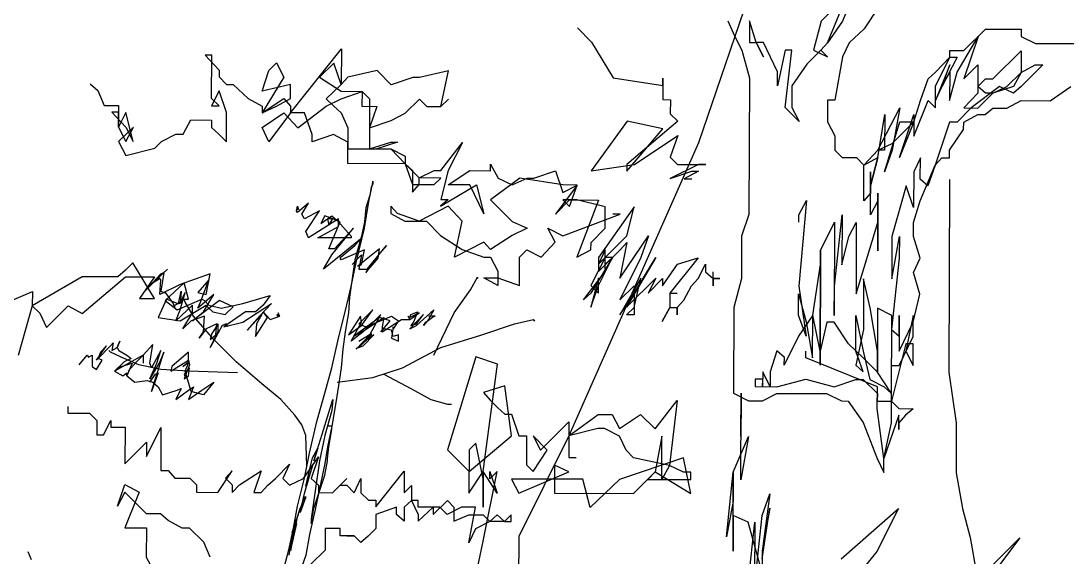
# Model space of a CAD drawing. Extents: x 2.52 to 6.06, y 1.1 to 8.22.
# Drawn here: x 3.56 to 4.49, y 2.42 to 2.897 of the extents above; entities that cross this region are included whole.
import ezdxf

# ---------------------------------------------------------------- set-up
doc = ezdxf.new("R2010")
doc.units = 0
doc.header["$LTSCALE"] = 0.4
doc.header["$MEASUREMENT"] = 0
doc.layers.add('CERCHA', color=7, linetype='CONTINUOUS')

msp = doc.modelspace()

# ---------------------------------------------------------------- linework, layer by layer
at = {"layer": 'CERCHA'}
for p, q in [((4.27724, 2.87752), (4.30326, 2.94096)), ((4.30323, 2.92841), (4.29059, 2.89669)), ((4.20794, 2.92202), (4.16253, 2.78847)), ((4.29064, 2.91589), (4.27139, 2.89674)), ((4.32238, 2.90916), (4.30977, 2.88999)), ((4.18867, 2.89696), (4.19454, 2.88365)), ((4.20787, 2.89691), (4.20782, 2.87771)), ((4.21373, 2.87769), (4.20787, 2.89691)), ((4.27139, 2.89674), (4.26467, 2.87091)), ((4.29059, 2.89669), (4.27724, 2.87752)), ((4.05498, 2.89068), (4.0675, 2.87809)), ((4.19454, 2.88365), (4.20116, 2.87108)), ((4.30977, 2.88999), (4.29644, 2.87747)), ((4.39238, 2.85136), (4.41093, 2.88307)), ((4.41093, 2.88307), (4.39827, 2.84544)), ((4.39834, 2.87055), (4.4176, 2.8897)), ((4.4176, 2.8897), (4.44935, 2.88961)), ((4.44935, 2.88961), (4.44933, 2.88296)), ((4.44933, 2.88296), (4.46187, 2.87702)), ((4.0675, 2.87809), (4.08662, 2.84628)), ((4.20782, 2.87771), (4.21373, 2.87769)), ((4.22034, 2.86512), (4.21373, 2.87769)), ((4.21373, 2.87769), (4.22034, 2.86512)), ((4.22038, 2.87768), (4.21373, 2.87769)), ((4.23286, 2.85179), (4.22038, 2.87768)), ((4.27724, 2.87752), (4.27132, 2.87089)), ((4.27132, 2.87089), (4.27724, 2.87752)), ((4.29644, 2.87747), (4.2905, 2.86493)), ((4.46187, 2.87702), (4.50692, 2.8769)), ((3.72405, 2.86647), (3.73657, 2.85314)), ((3.72996, 2.86645), (3.72405, 2.86647)), ((3.72986, 2.82805), (3.72996, 2.86645)), ((3.79998, 2.8153), (3.84519, 2.87205)), ((3.84519, 2.87205), (3.8451, 2.84029)), ((4.20116, 2.87108), (4.20774, 2.84595)), ((4.23956, 2.87098), (4.23283, 2.83924)), ((4.23942, 2.82002), (4.24547, 2.87096)), ((4.24547, 2.87096), (4.23956, 2.87098)), ((4.27132, 2.87089), (4.25873, 2.85837)), ((4.26467, 2.87091), (4.27721, 2.86497)), ((4.27721, 2.86497), (4.27132, 2.87089)), ((4.2905, 2.86493), (4.28375, 2.82655)), ((4.37315, 2.83886), (4.38577, 2.86467)), ((4.37318, 2.85141), (4.38577, 2.86467)), ((4.39242, 2.86465), (4.37905, 2.83884)), ((4.38577, 2.86467), (4.38579, 2.87058)), ((4.38577, 2.86467), (4.39242, 2.86465)), ((4.38579, 2.87058), (4.39834, 2.87055)), ((4.42412, 2.84537), (4.4493, 2.87041)), ((4.4493, 2.87041), (4.44925, 2.85121)), ((3.78088, 2.85302), (3.78755, 2.85965)), ((3.78755, 2.85965), (3.79416, 2.84708)), ((3.83851, 2.85951), (3.82592, 2.84699)), ((3.8451, 2.84029), (3.83851, 2.85951)), ((4.25873, 2.85837), (4.24538, 2.8392)), ((4.38575, 2.85803), (4.37311, 2.8263)), ((4.37905, 2.83884), (4.38575, 2.85803)), ((4.39827, 2.84544), (4.41086, 2.85796)), ((4.41086, 2.85796), (4.41081, 2.83876)), ((4.46847, 2.8578), (4.44921, 2.83865)), ((4.44925, 2.85121), (4.46182, 2.85782)), ((4.46182, 2.85782), (4.46847, 2.8578)), ((3.73657, 2.85314), (3.73656, 2.84723)), ((3.73656, 2.84723), (3.74319, 2.84057)), ((3.79416, 2.84708), (3.77487, 2.81537)), ((3.77493, 2.83457), (3.78088, 2.85302)), ((3.82592, 2.84699), (3.84509, 2.83438)), ((3.85103, 2.84692), (3.8451, 2.84029)), ((3.87689, 2.85276), (3.85103, 2.84692)), ((3.88941, 2.84017), (3.87689, 2.85276)), ((3.90863, 2.84676), (3.88941, 2.84017)), ((3.91454, 2.84675), (3.90863, 2.84676)), ((3.94041, 2.85259), (3.91454, 2.84675)), ((3.93367, 2.82085), (3.94041, 2.85259)), ((4.08662, 2.84628), (4.13091, 2.83951)), ((4.13093, 2.84616), (4.13088, 2.82696)), ((4.13091, 2.83951), (4.13093, 2.84616)), ((4.20774, 2.84595), (4.20741, 2.72484)), ((4.23283, 2.83924), (4.23286, 2.85179)), ((4.35982, 2.82634), (4.36652, 2.84552)), ((4.36652, 2.84552), (4.37318, 2.85141)), ((4.37905, 2.83884), (4.38574, 2.85138)), ((4.38574, 2.85138), (4.38567, 2.82627)), ((4.38567, 2.82627), (4.39238, 2.85136)), ((4.41081, 2.83876), (4.41748, 2.84538)), ((4.41748, 2.84538), (4.42412, 2.84537)), ((4.43666, 2.83869), (4.44925, 2.85121)), ((4.44925, 2.85121), (4.44257, 2.83867)), ((3.62207, 2.8409), (3.6287, 2.83497)), ((3.74319, 2.84057), (3.74909, 2.84055)), ((3.74909, 2.84055), (3.76235, 2.82796)), ((3.80005, 2.84041), (3.77493, 2.83457)), ((3.80002, 2.82786), (3.80005, 2.84041)), ((3.8451, 2.84029), (3.83177, 2.82777)), ((4.24538, 2.8392), (4.24533, 2.82)), ((4.37309, 2.81966), (4.37315, 2.83886)), ((4.37311, 2.8263), (4.37905, 2.83884)), ((4.43001, 2.8387), (4.40485, 2.81957)), ((4.41081, 2.83876), (4.41079, 2.83285)), ((4.41744, 2.83283), (4.41081, 2.83876)), ((4.42409, 2.83281), (4.43666, 2.83869)), ((4.44257, 2.83867), (4.42409, 2.83281)), ((4.44255, 2.83276), (4.43001, 2.8387)), ((4.44921, 2.83865), (4.44255, 2.83276)), ((4.47503, 2.82603), (4.49353, 2.83853)), ((3.6287, 2.83497), (3.63457, 2.82166)), ((3.73652, 2.83468), (3.72984, 2.8214)), ((3.73649, 2.82138), (3.72986, 2.82805)), ((3.74312, 2.81546), (3.73652, 2.83468)), ((3.76235, 2.82796), (3.77489, 2.82128)), ((3.77487, 2.81537), (3.79411, 2.82787)), ((3.78745, 2.82124), (3.80002, 2.82786)), ((3.79411, 2.82787), (3.8, 2.82121)), ((3.83176, 2.82112), (3.84507, 2.82774)), ((3.83177, 2.82777), (3.8384, 2.82111)), ((3.84507, 2.82774), (3.86355, 2.83433)), ((3.84509, 2.83438), (3.86355, 2.83433)), ((3.86355, 2.83433), (3.86351, 2.82104)), ((3.86355, 2.83433), (3.87018, 2.82767)), ((3.87018, 2.82767), (3.87006, 2.78336)), ((3.9019, 2.81503), (3.91449, 2.82755)), ((3.91449, 2.82755), (3.92112, 2.82088)), ((3.94034, 2.82748), (3.93367, 2.82085)), ((3.93367, 2.82085), (3.94034, 2.82748)), ((4.13088, 2.82696), (4.13752, 2.82694)), ((4.13752, 2.82694), (4.13749, 2.81439)), ((4.2771, 2.82656), (4.27705, 2.80736)), ((4.28375, 2.82655), (4.2771, 2.82656)), ((4.35382, 2.7946), (4.36647, 2.82632)), ((4.35386, 2.80715), (4.35982, 2.82634)), ((4.36647, 2.82632), (4.37309, 2.81966)), ((4.41079, 2.83285), (4.3982, 2.81959)), ((4.41076, 2.81955), (4.42409, 2.83281)), ((4.42409, 2.83281), (4.41744, 2.83283)), ((4.43661, 2.81948), (4.44918, 2.8261)), ((4.44918, 2.8261), (4.47503, 2.82603)), ((3.63457, 2.82166), (3.64713, 2.82163)), ((3.64713, 2.82163), (3.64707, 2.80242)), ((3.72984, 2.8214), (3.73649, 2.82138)), ((3.77489, 2.82128), (3.77487, 2.81537)), ((3.77487, 2.81537), (3.78745, 2.82124)), ((3.8, 2.82121), (3.79998, 2.8153)), ((3.80659, 2.80199), (3.83176, 2.82112)), ((3.8384, 2.82111), (3.84503, 2.81518)), ((3.86351, 2.82104), (3.87681, 2.821)), ((3.87681, 2.821), (3.87011, 2.80182)), ((3.92112, 2.82088), (3.93367, 2.82085)), ((4.25194, 2.80743), (4.23942, 2.82002)), ((4.24533, 2.82), (4.25194, 2.80743)), ((4.32203, 2.78213), (4.34134, 2.81974)), ((4.34134, 2.81974), (4.33459, 2.7821)), ((4.40485, 2.81957), (4.39226, 2.80705)), ((4.3982, 2.81959), (4.41076, 2.81955)), ((4.41739, 2.81363), (4.42405, 2.81952)), ((4.42405, 2.81952), (4.43661, 2.81948)), ((3.6412, 2.81573), (3.65372, 2.80241)), ((3.64711, 2.81572), (3.6412, 2.81573)), ((3.64707, 2.80242), (3.64711, 2.81572)), ((3.65376, 2.8157), (3.64707, 2.80242)), ((3.66033, 2.78983), (3.65376, 2.8157)), ((3.70466, 2.79636), (3.71134, 2.8089)), ((3.71134, 2.8089), (3.72981, 2.80885)), ((3.72981, 2.80885), (3.72979, 2.8022)), ((3.74305, 2.78961), (3.74312, 2.81546)), ((3.77484, 2.80208), (3.79408, 2.81532)), ((3.79998, 2.8153), (3.78071, 2.78951)), ((3.79408, 2.81532), (3.80659, 2.80199)), ((3.81254, 2.81527), (3.79998, 2.8153)), ((3.81913, 2.79605), (3.81254, 2.81527)), ((3.84503, 2.81518), (3.85091, 2.80187)), ((3.87011, 2.80182), (3.88933, 2.80841)), ((3.88933, 2.80841), (3.9019, 2.81503)), ((4.09907, 2.80784), (4.06719, 2.76362)), ((4.14412, 2.80772), (4.09896, 2.76944)), ((4.13081, 2.80111), (4.09907, 2.80784)), ((4.13749, 2.81439), (4.14412, 2.80772)), ((4.27705, 2.80736), (4.28366, 2.79479)), ((4.32202, 2.77548), (4.32803, 2.81387)), ((4.32803, 2.81387), (4.32794, 2.78211)), ((4.34122, 2.77543), (4.35388, 2.8138)), ((4.35388, 2.8138), (4.35382, 2.7946)), ((4.39817, 2.80703), (4.41074, 2.81365)), ((4.41074, 2.81365), (4.41739, 2.81363)), ((3.66037, 2.80239), (3.64704, 2.78987)), ((3.64707, 2.80242), (3.65369, 2.78985)), ((3.65369, 2.78985), (3.66037, 2.80239)), ((3.65372, 2.80241), (3.66033, 2.78983)), ((3.72979, 2.8022), (3.73642, 2.79627)), ((3.78071, 2.78951), (3.77484, 2.80208)), ((3.85091, 2.80187), (3.85086, 2.78341)), ((4.09895, 2.76353), (4.13081, 2.80111)), ((4.32789, 2.76291), (4.3413, 2.80719)), ((4.3346, 2.788), (4.35386, 2.80715)), ((4.35386, 2.80715), (4.34122, 2.77543)), ((4.3413, 2.80719), (4.35386, 2.80715)), ((4.38562, 2.80707), (4.37296, 2.7687)), ((4.38555, 2.78196), (4.39815, 2.80039)), ((4.39226, 2.80705), (4.38562, 2.80707)), ((4.39815, 2.80039), (4.39817, 2.80703)), ((3.64704, 2.78987), (3.65365, 2.7773)), ((3.67952, 2.78387), (3.68544, 2.78976)), ((3.68544, 2.78976), (3.69802, 2.79638)), ((3.69802, 2.79638), (3.70466, 2.79636)), ((3.73642, 2.79627), (3.74305, 2.78961)), ((3.81912, 2.7894), (3.81913, 2.79605)), ((3.83834, 2.796), (3.81912, 2.7894)), ((3.85087, 2.78932), (3.83834, 2.796)), ((3.85082, 2.77011), (3.85087, 2.78932)), ((3.87006, 2.78336), (3.88928, 2.78921)), ((3.89518, 2.7892), (3.8767, 2.78334)), ((3.88928, 2.78921), (3.89518, 2.7892)), ((3.93352, 2.76398), (3.95279, 2.78904)), ((3.95279, 2.78904), (3.94017, 2.76396)), ((4.10561, 2.76942), (4.14408, 2.79517)), ((4.14408, 2.79517), (4.13738, 2.77598)), ((4.28366, 2.79479), (4.28363, 2.78223)), ((3.65365, 2.7773), (3.67952, 2.78387)), ((3.85086, 2.78341), (3.88926, 2.7833)), ((3.8767, 2.78334), (3.88926, 2.7833)), ((3.88926, 2.7833), (3.9018, 2.77662)), ((3.88926, 2.7833), (3.90178, 2.76998)), ((4.16253, 2.78847), (4.04735, 2.52808)), ((4.28363, 2.78223), (4.29026, 2.77557)), ((4.30944, 2.76887), (4.32203, 2.78213)), ((4.32203, 2.78213), (4.3346, 2.788)), ((4.32794, 2.78211), (4.32203, 2.78213)), ((4.33459, 2.7821), (4.32789, 2.76291)), ((4.38553, 2.77531), (4.38555, 2.78196)), ((3.9018, 2.77662), (3.90178, 2.76998)), ((4.13738, 2.77598), (4.14401, 2.76932)), ((4.29026, 2.77557), (4.30281, 2.77553)), ((4.30281, 2.77553), (4.30944, 2.76887)), ((4.30944, 2.76887), (4.32202, 2.77548)), ((4.3153, 2.75039), (4.32202, 2.77548)), ((4.32202, 2.77548), (4.3153, 2.75039)), ((4.35968, 2.77538), (4.35374, 2.76284)), ((4.35963, 2.75618), (4.35968, 2.77538)), ((4.37296, 2.7687), (4.37888, 2.77533)), ((4.37888, 2.77533), (4.38553, 2.77531)), ((3.90178, 2.76998), (3.85082, 2.77011)), ((3.90178, 2.76998), (3.90841, 2.76405)), ((3.9143, 2.75739), (3.90178, 2.76998)), ((3.90178, 2.76998), (3.90837, 2.7515)), ((3.90841, 2.76405), (3.90836, 2.74485)), ((3.9143, 2.75739), (3.92761, 2.764)), ((3.92761, 2.764), (3.93352, 2.76398)), ((3.94017, 2.76396), (3.93345, 2.73813)), ((3.94013, 2.75141), (3.95937, 2.76391)), ((3.95937, 2.76391), (3.97783, 2.76386)), ((3.97783, 2.76386), (3.97785, 2.76977)), ((3.97785, 2.76977), (3.98446, 2.7572)), ((4.01622, 2.75711), (4.03543, 2.76371)), ((4.03543, 2.76371), (4.04203, 2.74449)), ((4.06719, 2.76362), (4.10561, 2.76942)), ((4.09896, 2.76944), (4.09895, 2.76353)), ((4.16248, 2.76927), (4.13733, 2.75678)), ((4.13733, 2.75678), (4.15655, 2.76338)), ((4.14401, 2.76932), (4.16912, 2.76925)), ((4.16246, 2.76336), (4.14989, 2.75675)), ((4.15655, 2.76338), (4.16246, 2.76336)), ((4.16912, 2.76925), (4.16248, 2.76927)), ((4.30936, 2.73711), (4.30944, 2.76887)), ((4.31523, 2.72454), (4.31534, 2.76295)), ((4.31534, 2.76295), (4.31528, 2.74374)), ((4.35374, 2.76284), (4.35365, 2.73109)), ((4.35958, 2.73698), (4.37296, 2.7687)), ((4.37296, 2.7687), (4.36626, 2.75025)), ((3.86956, 2.73647), (3.87309, 2.75326)), ((3.87309, 2.75192), (3.87158, 2.74906)), ((3.87309, 2.7546), (3.87309, 2.75192)), ((3.87309, 2.75326), (3.87309, 2.7546)), ((3.91428, 2.75148), (3.9143, 2.75739)), ((3.9335, 2.75734), (3.9143, 2.75739)), ((3.92758, 2.75144), (3.9335, 2.75734)), ((4.00366, 2.75714), (3.97776, 2.73801)), ((3.98446, 2.7572), (3.997, 2.75125)), ((3.997, 2.75125), (4.01031, 2.75713)), ((4.04205, 2.75113), (4.00366, 2.75714)), ((4.01031, 2.75713), (4.01622, 2.75711)), ((4.14989, 2.75675), (4.15653, 2.75673)), ((4.36626, 2.75025), (4.35963, 2.75618)), ((4.38548, 2.75611), (4.38501, 2.58477)), ((3.87158, 2.74906), (3.87057, 2.74201)), ((3.90836, 2.74485), (3.91428, 2.75148)), ((3.90837, 2.7515), (3.92758, 2.75144)), ((3.93343, 2.73223), (3.96524, 2.75134)), ((3.95933, 2.75136), (3.94013, 2.75141)), ((3.97182, 2.72547), (3.95933, 2.75136)), ((3.96524, 2.75134), (3.97182, 2.72547)), ((4.0546, 2.7511), (4.03533, 2.7253)), ((4.04203, 2.74449), (4.0546, 2.7511)), ((4.0546, 2.7511), (4.04205, 2.75113)), ((4.0479, 2.73191), (4.0546, 2.7511)), ((4.31528, 2.74374), (4.30936, 2.73711)), ((4.32193, 2.74373), (4.32179, 2.69277)), ((4.32186, 2.71788), (4.32193, 2.74373)), ((4.34706, 2.7503), (4.33438, 2.70529)), ((4.35365, 2.73109), (4.34706, 2.7503)), ((3.81599, 2.73512), (3.80625, 2.72672)), ((3.81011, 2.72521), (3.81599, 2.73512)), ((3.8657, 2.71262), (3.86956, 2.73647)), ((3.87057, 2.74201), (3.86704, 2.73092)), ((3.94009, 2.73812), (3.93343, 2.73223)), ((3.93345, 2.73813), (3.94009, 2.73812)), ((3.97776, 2.73801), (3.99691, 2.71876)), ((4.03533, 2.7253), (4.04792, 2.73782)), ((4.04201, 2.73784), (4.0479, 2.73191)), ((4.05457, 2.7378), (4.04201, 2.73784)), ((4.04792, 2.73782), (4.07377, 2.73775)), ((4.07377, 2.73775), (4.05443, 2.68685)), ((4.07966, 2.73183), (4.05457, 2.7378)), ((4.2584, 2.73725), (4.25155, 2.6612)), ((4.25172, 2.72472), (4.2584, 2.73725)), ((4.32191, 2.73708), (4.31523, 2.72454)), ((4.32179, 2.69277), (4.32191, 2.73708)), ((4.35362, 2.71779), (4.35958, 2.73698)), ((3.80524, 2.72807), (3.80625, 2.73227)), ((3.80524, 2.72941), (3.80625, 2.72941)), ((3.80725, 2.72941), (3.80524, 2.72941)), ((3.80625, 2.72672), (3.80524, 2.72807)), ((3.80625, 2.73227), (3.80725, 2.72941)), ((3.81246, 2.72101), (3.81011, 2.72521)), ((3.82573, 2.72807), (3.81246, 2.72101)), ((3.81364, 2.70993), (3.82573, 2.72807)), ((3.8269, 2.71682), (3.83664, 2.72387)), ((3.83043, 2.72387), (3.8269, 2.71682)), ((3.83765, 2.72101), (3.83043, 2.72387)), ((3.83664, 2.72387), (3.84151, 2.71967)), ((3.86704, 2.73092), (3.8657, 2.71833)), ((3.88912, 2.73235), (3.8891, 2.7257)), ((3.8891, 2.7257), (3.90164, 2.71902)), ((3.89501, 2.72568), (3.88912, 2.73235)), ((3.91419, 2.71898), (3.89501, 2.72568)), ((3.94008, 2.73221), (3.91419, 2.71898)), ((3.9526, 2.71888), (3.94008, 2.73221)), ((4.04193, 2.70608), (4.09294, 2.72515)), ((4.10551, 2.73176), (4.07363, 2.68679)), ((4.07961, 2.71263), (4.07966, 2.73183)), ((4.09294, 2.72515), (4.08629, 2.72516)), ((4.09879, 2.70593), (4.10551, 2.73176)), ((4.20741, 2.72484), (4.20071, 2.70565)), ((4.2517, 2.71807), (4.25172, 2.72472)), ((4.2833, 2.66112), (4.29012, 2.72461)), ((4.29012, 2.72461), (4.29, 2.6803)), ((3.84252, 2.72101), (3.81599, 2.70422)), ((3.83278, 2.72101), (3.83413, 2.71547)), ((3.83765, 2.72101), (3.83278, 2.72101)), ((3.83413, 2.71547), (3.83765, 2.72101)), ((3.83413, 2.69448), (3.84403, 2.71833)), ((3.84403, 2.71833), (3.83765, 2.72101)), ((3.84151, 2.71967), (3.85377, 2.70573)), ((3.84252, 2.71413), (3.84252, 2.72101)), ((3.8657, 2.71833), (3.86318, 2.70573)), ((3.90164, 2.71902), (3.92084, 2.71897)), ((3.92084, 2.71897), (3.93336, 2.70638)), ((3.94586, 2.68714), (3.9526, 2.71888)), ((3.99691, 2.71876), (4.01019, 2.71282)), ((4.27083, 2.69291), (4.28346, 2.71798)), ((4.28346, 2.71798), (4.28323, 2.63527)), ((4.29598, 2.70539), (4.30266, 2.71793)), ((4.30266, 2.71793), (4.30249, 2.65442)), ((4.30249, 2.65442), (4.32186, 2.71788)), ((4.35358, 2.70524), (4.35362, 2.71779)), ((3.81599, 2.70422), (3.81364, 2.70993)), ((3.82438, 2.70422), (3.84252, 2.71413)), ((3.83664, 2.68894), (3.85596, 2.71262)), ((3.85596, 2.71262), (3.83916, 2.69448)), ((3.85377, 2.70573), (3.85377, 2.70422)), ((3.86318, 2.70573), (3.8573, 2.68474)), ((3.85831, 2.68222), (3.8657, 2.71262)), ((3.93336, 2.70638), (3.95253, 2.69377)), ((3.99688, 2.7062), (3.97764, 2.6937)), ((4.01019, 2.71282), (3.99688, 2.7062)), ((4.02865, 2.71277), (4.04193, 2.70608)), ((4.03526, 2.70019), (4.02865, 2.71277)), ((4.06702, 2.70011), (4.07961, 2.71263)), ((4.07361, 2.68089), (4.09879, 2.70593)), ((4.09278, 2.66828), (4.11799, 2.70588)), ((4.11799, 2.70588), (4.11129, 2.68669)), ((4.20071, 2.70565), (4.20061, 2.66799)), ((4.29, 2.6803), (4.29598, 2.70539)), ((4.33438, 2.70529), (4.33428, 2.66762)), ((4.33428, 2.66762), (4.34103, 2.70527)), ((4.34103, 2.70527), (4.34098, 2.68607)), ((4.35944, 2.68602), (4.35358, 2.70524)), ((3.85377, 2.70422), (3.82438, 2.70422)), ((3.86217, 2.70288), (3.82925, 2.67634)), ((3.84504, 2.68743), (3.8573, 2.69734)), ((3.8573, 2.69734), (3.86217, 2.70288)), ((3.86822, 2.67634), (3.88535, 2.69734)), ((3.88535, 2.69734), (3.87896, 2.69028)), ((3.97175, 2.70036), (3.94586, 2.68714)), ((3.97764, 2.6937), (3.97175, 2.70036)), ((4.02267, 2.68693), (4.03526, 2.70019)), ((4.067, 2.69346), (4.06702, 2.70011)), ((4.09878, 2.70002), (4.09278, 2.66828)), ((4.09285, 2.69339), (4.09878, 2.70002)), ((3.82925, 2.67634), (3.83664, 2.68894)), ((3.83916, 2.69448), (3.83413, 2.69448)), ((3.84403, 2.68608), (3.84504, 2.68743)), ((3.8657, 2.69347), (3.84504, 2.68474)), ((3.85478, 2.68054), (3.86318, 2.68894)), ((3.87896, 2.69448), (3.85982, 2.67903)), ((3.86318, 2.68894), (3.86083, 2.67634)), ((3.86318, 2.68054), (3.8657, 2.69347)), ((3.87896, 2.69028), (3.86704, 2.67349)), ((3.87796, 2.68608), (3.87896, 2.69448)), ((3.95253, 2.69377), (3.97171, 2.68707)), ((3.97171, 2.68707), (3.97762, 2.68706)), ((3.97762, 2.68706), (3.98423, 2.67448)), ((4.0034, 2.66188), (4.00347, 2.68699)), ((4.00347, 2.68699), (4.01013, 2.69361)), ((4.01013, 2.69361), (4.02267, 2.68693)), ((4.05443, 2.68685), (4.067, 2.69346)), ((4.08618, 2.68676), (4.0669, 2.65506)), ((4.07954, 2.68678), (4.06691, 2.6617)), ((4.07356, 2.66168), (4.08618, 2.68676)), ((4.0736, 2.67424), (4.09285, 2.69339)), ((4.07363, 2.68679), (4.0736, 2.67424)), ((4.07956, 2.69343), (4.07361, 2.68089)), ((4.0795, 2.67422), (4.07956, 2.69343)), ((4.07952, 2.68087), (4.08618, 2.68676)), ((4.08618, 2.68676), (4.07954, 2.68678)), ((4.11129, 2.68669), (4.09273, 2.64908)), ((4.12459, 2.68666), (4.09862, 2.64242)), ((4.1053, 2.65495), (4.12459, 2.68666)), ((4.16225, 2.68655), (4.13706, 2.65487)), ((4.14377, 2.6807), (4.16225, 2.68655)), ((4.27056, 2.59099), (4.27083, 2.69291)), ((4.27083, 2.69291), (4.27056, 2.59099)), ((4.2708, 2.68035), (4.27083, 2.69291)), ((3.66004, 2.68201), (3.65338, 2.67538)), ((3.67916, 2.6502), (3.66004, 2.68201)), ((3.84504, 2.68474), (3.84403, 2.68608)), ((3.85377, 2.66089), (3.85831, 2.68222)), ((3.8573, 2.68474), (3.85478, 2.66795)), ((3.85982, 2.67903), (3.86318, 2.68054)), ((3.86704, 2.67349), (3.87796, 2.68608)), ((4.13043, 2.66153), (4.14377, 2.6807)), ((4.1622, 2.66809), (4.16888, 2.68063)), ((4.16888, 2.68063), (4.16886, 2.67398)), ((4.26403, 2.63532), (4.2708, 2.68035)), ((4.34098, 2.68607), (4.33416, 2.62257)), ((4.3535, 2.67348), (4.35944, 2.68602)), ((3.61496, 2.66958), (3.57057, 2.64385)), ((3.61487, 2.63708), (3.65336, 2.66947)), ((3.64671, 2.66949), (3.61496, 2.66958)), ((3.65338, 2.67538), (3.64671, 2.66949)), ((3.65336, 2.66947), (3.67921, 2.6694)), ((3.67921, 2.6694), (3.66586, 2.65024)), ((3.67055, 2.65669), (3.68483, 2.67214)), ((3.68617, 2.67214), (3.67055, 2.65669)), ((3.67777, 2.66408), (3.6907, 2.67634)), ((3.68382, 2.66795), (3.68231, 2.66677)), ((3.68483, 2.66677), (3.68382, 2.66795)), ((3.68735, 2.67349), (3.68483, 2.65669)), ((3.68483, 2.67214), (3.68735, 2.67349)), ((3.6907, 2.67634), (3.68617, 2.67214)), ((3.72849, 2.67214), (3.70196, 2.66274)), ((3.72513, 2.65384), (3.72849, 2.67214)), ((3.85478, 2.66795), (3.85243, 2.65149)), ((3.86083, 2.67634), (3.86822, 2.67634)), ((3.96008, 2.65804), (3.96613, 2.66929)), ((3.96613, 2.66929), (3.96613, 2.66795)), ((3.97166, 2.66861), (3.98422, 2.66857)), ((3.9842, 2.66193), (3.97166, 2.66861)), ((3.98423, 2.67448), (3.9842, 2.66193)), ((3.98422, 2.66857), (4.0034, 2.66188)), ((4.06023, 2.64917), (4.0795, 2.67422)), ((4.07358, 2.66833), (4.06686, 2.6425)), ((4.07354, 2.65504), (4.07358, 2.66833)), ((4.11124, 2.66823), (4.09269, 2.63578)), ((4.09862, 2.64242), (4.12454, 2.66819)), ((4.10527, 2.6424), (4.11124, 2.66823)), ((4.12454, 2.66819), (4.11785, 2.65492)), ((4.11785, 2.65492), (4.13045, 2.66818)), ((4.13045, 2.66818), (4.13043, 2.66153)), ((4.15628, 2.66146), (4.1622, 2.66809)), ((4.16886, 2.67398), (4.1755, 2.66806)), ((4.17548, 2.66141), (4.1755, 2.66806)), ((4.1755, 2.66806), (4.17548, 2.66141)), ((4.1755, 2.66806), (4.17551, 2.67396)), ((4.1814, 2.66804), (4.1755, 2.66806)), ((4.1755, 2.66806), (4.1814, 2.66804)), ((4.20061, 2.66799), (4.19389, 2.64216)), ((4.35935, 2.65426), (4.3535, 2.67348)), ((3.68231, 2.66677), (3.67777, 2.66408)), ((3.68382, 2.65384), (3.68483, 2.66677)), ((3.70196, 2.66274), (3.68382, 2.65384)), ((3.70548, 2.66408), (3.68869, 2.64863)), ((3.70935, 2.64964), (3.70548, 2.66408)), ((3.72748, 2.66677), (3.71774, 2.65569)), ((3.72009, 2.64695), (3.72748, 2.66677)), ((3.84857, 2.63856), (3.85377, 2.66089)), ((4.06686, 2.6425), (4.07356, 2.66168)), ((4.06691, 2.6617), (4.07354, 2.65504)), ((4.09273, 2.64908), (4.10532, 2.6616)), ((4.10532, 2.6616), (4.10525, 2.63575)), ((4.1496, 2.64892), (4.15628, 2.66146)), ((4.25155, 2.6612), (4.25807, 2.61687)), ((4.28323, 2.63527), (4.2833, 2.66112)), ((4.30917, 2.66769), (4.30905, 2.62264)), ((4.31501, 2.64183), (4.30917, 2.66769)), ((3.52625, 2.63732), (3.57061, 2.6564)), ((3.57061, 2.6564), (3.57057, 2.64385)), ((3.66586, 2.65024), (3.67916, 2.6502)), ((3.6897, 2.64964), (3.68231, 2.63335)), ((3.68483, 2.65669), (3.68735, 2.65569)), ((3.68735, 2.65569), (3.68869, 2.65569)), ((3.68869, 2.65569), (3.69574, 2.64594)), ((3.69944, 2.64594), (3.6897, 2.64964)), ((3.69944, 2.64023), (3.72127, 2.64964)), ((3.70061, 2.64594), (3.70296, 2.65669)), ((3.70296, 2.65669), (3.70196, 2.64594)), ((3.70649, 2.65569), (3.70196, 2.64695)), ((3.70196, 2.64023), (3.70649, 2.65569)), ((3.70296, 2.64964), (3.70935, 2.64964)), ((3.70296, 2.64695), (3.70296, 2.64964)), ((3.70649, 2.64695), (3.70448, 2.65149)), ((3.71774, 2.65569), (3.72513, 2.65384)), ((3.73202, 2.65384), (3.71774, 2.64175)), ((3.72127, 2.64964), (3.72362, 2.64863)), ((3.72261, 2.63856), (3.73202, 2.65384)), ((3.75754, 2.64594), (3.78206, 2.65283)), ((3.78206, 2.65283), (3.77585, 2.64443)), ((3.85243, 2.65149), (3.85142, 2.63755)), ((3.94547, 2.63755), (3.96008, 2.65804)), ((4.0669, 2.65506), (4.06023, 2.64917)), ((4.09269, 2.63578), (4.1053, 2.65495)), ((4.13706, 2.65487), (4.13702, 2.64231)), ((4.1437, 2.65485), (4.13706, 2.65487)), ((4.13706, 2.65487), (4.1437, 2.65485)), ((4.25148, 2.63535), (4.25153, 2.65456)), ((4.25153, 2.65456), (4.25811, 2.62943)), ((4.35338, 2.62917), (4.35935, 2.65426)), ((3.57057, 2.64385), (3.5579, 2.59957)), ((3.57057, 2.64385), (3.5772, 2.63718)), ((3.58308, 2.62461), (3.60233, 2.64376)), ((3.60233, 2.64376), (3.61487, 2.63708)), ((3.68869, 2.64863), (3.69944, 2.64023)), ((3.69574, 2.64594), (3.69709, 2.64175)), ((3.69709, 2.64443), (3.70296, 2.64695)), ((3.69709, 2.64175), (3.69709, 2.64443)), ((3.71287, 2.64443), (3.69809, 2.63049)), ((3.69809, 2.63049), (3.70196, 2.64023)), ((3.70196, 2.64594), (3.69944, 2.64594)), ((3.70196, 2.64695), (3.70061, 2.64594)), ((3.70196, 2.63049), (3.72513, 2.64443)), ((3.71388, 2.63469), (3.70649, 2.64695)), ((3.73689, 2.64863), (3.71287, 2.63049)), ((3.71287, 2.63755), (3.71287, 2.64443)), ((3.71774, 2.64175), (3.72009, 2.64695)), ((3.72362, 2.64863), (3.72748, 2.64443)), ((3.72513, 2.64443), (3.72748, 2.64175)), ((3.72748, 2.64443), (3.7384, 2.64175)), ((3.72748, 2.64175), (3.73101, 2.63856)), ((3.74915, 2.64275), (3.73689, 2.64863)), ((3.7384, 2.64175), (3.75754, 2.64594)), ((3.74193, 2.63604), (3.74915, 2.64275)), ((3.75754, 2.62915), (3.78307, 2.64594)), ((3.77585, 2.64443), (3.7688, 2.63856)), ((3.78307, 2.64594), (3.77232, 2.63469)), ((3.87309, 2.64023), (3.86083, 2.62764)), ((3.86318, 2.6263), (3.87309, 2.64023)), ((3.91188, 2.6263), (3.92733, 2.64023)), ((3.92733, 2.64023), (3.92263, 2.6315)), ((4.0986, 2.63577), (4.10527, 2.6424)), ((4.13034, 2.62977), (4.13702, 2.64231)), ((4.13702, 2.64231), (4.13034, 2.62977)), ((4.13702, 2.64231), (4.14367, 2.64229)), ((4.14365, 2.63565), (4.14367, 2.64229)), ((4.14367, 2.64229), (4.14365, 2.63565)), ((4.14367, 2.64229), (4.1496, 2.64892)), ((4.19389, 2.64216), (4.19368, 2.56609)), ((4.32155, 2.60341), (4.31501, 2.64183)), ((4.32165, 2.64181), (4.3215, 2.58494)), ((4.33419, 2.63513), (4.32165, 2.64181)), ((3.5772, 2.63718), (3.58308, 2.62461)), ((3.68231, 2.63335), (3.70196, 2.63049)), ((3.70448, 2.62344), (3.71287, 2.63755)), ((3.72362, 2.63469), (3.7117, 2.63049)), ((3.71287, 2.63049), (3.72261, 2.63856)), ((3.73202, 2.6137), (3.71388, 2.63469)), ((3.72261, 2.62075), (3.72362, 2.63469)), ((3.73101, 2.63856), (3.74193, 2.63604)), ((3.76006, 2.63856), (3.74075, 2.62495)), ((3.7688, 2.63856), (3.76006, 2.63856)), ((3.76141, 2.6221), (3.77467, 2.63604)), ((3.77232, 2.63469), (3.76141, 2.6221)), ((3.7688, 2.61655), (3.77954, 2.63335)), ((3.77467, 2.63604), (3.7698, 2.62764)), ((3.77585, 2.63856), (3.78206, 2.6315)), ((3.77954, 2.63335), (3.77585, 2.63856)), ((3.78206, 2.6315), (3.79046, 2.63469)), ((3.78912, 2.63469), (3.78794, 2.63604)), ((3.78912, 2.63755), (3.78912, 2.63469)), ((3.79046, 2.63469), (3.78912, 2.63755)), ((3.84252, 2.61504), (3.84857, 2.63856)), ((3.85142, 2.63755), (3.84857, 2.62075)), ((3.86217, 2.63469), (3.85142, 2.6179)), ((3.87896, 2.63335), (3.85596, 2.61655)), ((3.86318, 2.62915), (3.86217, 2.63469)), ((3.88031, 2.63604), (3.86469, 2.62075)), ((3.8657, 2.6221), (3.88283, 2.63335)), ((3.86704, 2.62495), (3.88988, 2.63469)), ((3.87057, 2.6179), (3.88031, 2.63604)), ((3.88871, 2.63049), (3.87896, 2.63335)), ((3.88283, 2.63335), (3.88148, 2.62495)), ((3.88148, 2.62075), (3.89861, 2.6315)), ((3.88988, 2.63469), (3.89609, 2.63049)), ((3.89861, 2.6315), (3.906, 2.6315)), ((3.90449, 2.63469), (3.906, 2.6315)), ((3.906, 2.6315), (3.90449, 2.63469)), ((3.9144, 2.63755), (3.906, 2.63335)), ((3.906, 2.6315), (3.9144, 2.63755)), ((3.91809, 2.63604), (3.906, 2.62344)), ((3.906, 2.63335), (3.90701, 2.63604)), ((3.90701, 2.63604), (3.91289, 2.63856)), ((3.91289, 2.63856), (3.90936, 2.62915)), ((3.91188, 2.62764), (3.91809, 2.63604)), ((3.92263, 2.6315), (3.91809, 2.6263)), ((3.92028, 2.62915), (3.92733, 2.63469)), ((3.92867, 2.63469), (3.92263, 2.63469)), ((3.92733, 2.59976), (3.94547, 2.63755)), ((3.92733, 2.63469), (3.92867, 2.63469)), ((3.99904, 2.62764), (4.01584, 2.6315)), ((4.01584, 2.6315), (4.01718, 2.63049)), ((4.10525, 2.63575), (4.0986, 2.63577)), ((4.26403, 2.63532), (4.25143, 2.61689)), ((4.25807, 2.61687), (4.25148, 2.63535)), ((4.26393, 2.59765), (4.26403, 2.63532)), ((4.27059, 2.60355), (4.26403, 2.63532)), ((4.30235, 2.60346), (4.30243, 2.63522)), ((4.30243, 2.63522), (4.30899, 2.60344)), ((4.33398, 2.55906), (4.33419, 2.63513)), ((4.34084, 2.63511), (4.34075, 2.60335)), ((4.34079, 2.61665), (4.34084, 2.63511)), ((4.35339, 2.63508), (4.34666, 2.60334)), ((4.35338, 2.62917), (4.35339, 2.63508)), ((3.7117, 2.63049), (3.70448, 2.62344)), ((3.72513, 2.62344), (3.71875, 2.61504)), ((3.73454, 2.62764), (3.72513, 2.62344)), ((3.73588, 2.62764), (3.73, 2.61924)), ((3.73941, 2.6263), (3.73, 2.6095)), ((3.73353, 2.6179), (3.73454, 2.62764)), ((3.73588, 2.62075), (3.73588, 2.62764)), ((3.74327, 2.62764), (3.73941, 2.6263)), ((3.74075, 2.62495), (3.75754, 2.62915)), ((3.74428, 2.62495), (3.74327, 2.62764)), ((3.7698, 2.62764), (3.7688, 2.61655)), ((3.85142, 2.6179), (3.86318, 2.6263)), ((3.85377, 2.61236), (3.86318, 2.62915)), ((3.85596, 2.61655), (3.8657, 2.6221)), ((3.86083, 2.62764), (3.86704, 2.62495)), ((3.88031, 2.62075), (3.88871, 2.63049)), ((3.88283, 2.62344), (3.88031, 2.62075)), ((3.88148, 2.62495), (3.88148, 2.62075)), ((3.88988, 2.6221), (3.88283, 2.62344)), ((3.89122, 2.62495), (3.88988, 2.61504)), ((3.89122, 2.61655), (3.88988, 2.6221)), ((3.89609, 2.63049), (3.89122, 2.62344)), ((3.89122, 2.62344), (3.89122, 2.62495)), ((3.906, 2.62344), (3.91188, 2.6263)), ((3.90936, 2.62915), (3.90701, 2.6263)), ((3.90701, 2.6263), (3.91188, 2.62764)), ((3.91809, 2.6263), (3.92028, 2.62915)), ((3.96999, 2.6179), (3.99904, 2.62764)), ((4.01718, 2.63049), (4.01584, 2.63049)), ((4.25811, 2.62943), (4.26393, 2.59765)), ((4.27657, 2.62938), (4.27059, 2.60355)), ((4.28322, 2.62936), (4.27657, 2.62938)), ((4.29572, 2.61012), (4.28322, 2.62936)), ((4.30905, 2.62264), (4.30231, 2.5909)), ((4.33416, 2.62257), (4.34079, 2.61665)), ((4.34075, 2.60335), (4.35338, 2.62917)), ((4.35334, 2.61661), (4.35338, 2.62917)), ((3.64838, 2.61236), (3.64603, 2.60665)), ((3.64603, 2.60665), (3.64838, 2.61236)), ((3.71875, 2.61504), (3.72261, 2.62075)), ((3.72849, 2.60665), (3.73588, 2.62075)), ((3.73, 2.61924), (3.72849, 2.6137)), ((3.72849, 2.6137), (3.73353, 2.6179)), ((3.75167, 2.59405), (3.73202, 2.6137)), ((3.83664, 2.58851), (3.84252, 2.61504)), ((3.84857, 2.62075), (3.84638, 2.6053)), ((3.86469, 2.62075), (3.85377, 2.61236)), ((3.85831, 2.6053), (3.87057, 2.6179)), ((3.86956, 2.61504), (3.85831, 2.6053)), ((3.86083, 2.61236), (3.87158, 2.61924)), ((3.87158, 2.6179), (3.86083, 2.60665)), ((3.86469, 2.60816), (3.87409, 2.6179)), ((3.87409, 2.6179), (3.86956, 2.61504)), ((3.87158, 2.61924), (3.87158, 2.6179)), ((3.88988, 2.61504), (3.89609, 2.61236)), ((3.89609, 2.6179), (3.89122, 2.61655)), ((3.89609, 2.61236), (3.89609, 2.6179)), ((3.93355, 2.60665), (3.96999, 2.6179)), ((4.25143, 2.61689), (4.2388, 2.59108)), ((4.34072, 2.5908), (4.35334, 2.61661)), ((3.62773, 2.59556), (3.63646, 2.60816)), ((3.62924, 2.59691), (3.63999, 2.60816)), ((3.63646, 2.60816), (3.63125, 2.60245)), ((3.63999, 2.60245), (3.63864, 2.60396)), ((3.63999, 2.60816), (3.64251, 2.61084)), ((3.64251, 2.61084), (3.64116, 2.60396)), ((3.64116, 2.60396), (3.64603, 2.60665)), ((3.64603, 2.60665), (3.64738, 2.60396)), ((3.64738, 2.60396), (3.65443, 2.59976)), ((3.67777, 2.6095), (3.66904, 2.59976)), ((3.67509, 2.59271), (3.67777, 2.6095)), ((3.68483, 2.60396), (3.67643, 2.58851)), ((3.6813, 2.59271), (3.68483, 2.60396)), ((3.73, 2.6095), (3.72849, 2.60665)), ((3.84638, 2.6053), (3.84504, 2.58851)), ((3.86083, 2.60665), (3.86469, 2.60816)), ((3.89962, 2.58851), (3.93355, 2.60665)), ((4.23219, 2.60365), (4.22623, 2.5852)), ((4.23882, 2.59772), (4.23219, 2.60365)), ((4.25802, 2.59767), (4.25804, 2.60358)), ((4.30898, 2.59753), (4.29572, 2.61012)), ((4.30894, 2.58498), (4.30235, 2.60346)), ((4.30899, 2.60344), (4.31483, 2.57832)), ((4.3215, 2.58494), (4.32155, 2.60341)), ((4.34668, 2.60999), (4.33398, 2.55906)), ((4.34666, 2.60334), (4.35327, 2.59077)), ((4.35332, 2.60997), (4.34668, 2.60999)), ((4.35327, 2.59077), (4.35332, 2.60997)), ((3.61211, 2.59136), (3.61799, 2.59825)), ((3.61799, 2.59825), (3.61933, 2.59976)), ((3.61933, 2.59976), (3.62051, 2.59825)), ((3.62051, 2.59825), (3.62386, 2.59976)), ((3.62386, 2.59976), (3.62386, 2.58985)), ((3.62924, 2.59691), (3.62773, 2.59556)), ((3.62773, 2.58717), (3.63277, 2.59556)), ((3.63125, 2.60245), (3.62924, 2.59691)), ((3.63277, 2.59556), (3.62924, 2.59691)), ((3.64956, 2.59825), (3.63999, 2.60245)), ((3.66904, 2.59976), (3.64351, 2.58565)), ((3.65225, 2.59405), (3.64351, 2.58565)), ((3.66518, 2.59136), (3.64956, 2.59825)), ((3.65829, 2.59691), (3.65225, 2.59405)), ((3.65443, 2.59976), (3.65829, 2.59691)), ((3.65577, 2.58565), (3.66316, 2.59405)), ((3.66316, 2.59405), (3.66904, 2.59976)), ((3.66904, 2.59976), (3.66904, 2.59271)), ((3.68382, 2.59405), (3.67509, 2.57877)), ((3.67996, 2.57877), (3.68735, 2.60245)), ((3.68735, 2.60245), (3.68382, 2.59405)), ((3.69356, 2.58565), (3.70935, 2.59556)), ((3.70935, 2.60245), (3.69457, 2.58985)), ((3.70448, 2.58985), (3.70935, 2.59405)), ((3.70935, 2.59405), (3.70935, 2.60245)), ((3.70935, 2.59556), (3.71035, 2.59136)), ((3.77467, 2.57457), (3.75167, 2.59405)), ((3.96483, 2.59847), (3.93949, 2.51582)), ((3.98401, 2.59177), (3.96483, 2.59847)), ((4.2388, 2.59108), (4.23882, 2.59772)), ((4.32146, 2.57165), (4.25802, 2.59767)), ((4.3215, 2.58494), (4.30898, 2.59753)), ((3.62386, 2.58985), (3.62773, 2.58717)), ((3.64351, 2.58565), (3.64956, 2.58985)), ((3.64351, 2.58565), (3.6509, 2.58145)), ((3.64956, 2.58985), (3.6593, 2.59271)), ((3.6509, 2.58145), (3.65443, 2.58431)), ((3.6593, 2.59271), (3.65443, 2.58145)), ((3.65443, 2.58145), (3.65443, 2.58431)), ((3.65443, 2.58431), (3.65443, 2.58145)), ((3.68483, 2.58717), (3.66518, 2.59136)), ((3.67643, 2.58851), (3.67509, 2.59271)), ((3.67509, 2.57877), (3.6813, 2.59271)), ((3.68231, 2.58431), (3.67643, 2.56752)), ((3.67996, 2.58297), (3.68231, 2.58431)), ((3.70935, 2.58565), (3.68483, 2.58717)), ((3.69457, 2.58985), (3.69356, 2.58565)), ((3.70935, 2.59271), (3.70448, 2.58985)), ((3.71035, 2.59136), (3.70548, 2.57877)), ((3.71035, 2.58851), (3.70548, 2.58297)), ((3.70649, 2.58565), (3.70935, 2.59271)), ((3.7117, 2.56752), (3.70649, 2.58565)), ((3.70935, 2.58145), (3.71035, 2.58851)), ((3.75301, 2.58431), (3.70935, 2.58565)), ((3.83043, 2.56617), (3.83664, 2.58851)), ((3.84504, 2.58851), (3.84252, 2.57306)), ((3.87309, 2.58011), (3.89962, 2.58851)), ((3.9712, 2.49653), (3.98401, 2.59177)), ((4.21958, 2.58522), (4.21955, 2.57193)), ((4.22619, 2.57191), (4.21958, 2.58522)), ((4.22623, 2.5852), (4.22619, 2.57191)), ((4.30231, 2.5909), (4.30894, 2.58498)), ((4.334, 2.56571), (4.3215, 2.58494)), ((4.33393, 2.53986), (4.33407, 2.59082)), ((4.33407, 2.59082), (4.34072, 2.5908)), ((4.38501, 2.58477), (4.39154, 2.5397)), ((3.65443, 2.58145), (3.66165, 2.57591)), ((3.66165, 2.57591), (3.67257, 2.57726)), ((3.67257, 2.57726), (3.67777, 2.57591)), ((3.67509, 2.57591), (3.67996, 2.58297)), ((3.67643, 2.56752), (3.67996, 2.57877)), ((3.67777, 2.57591), (3.68231, 2.57171)), ((3.70548, 2.58297), (3.70649, 2.58011)), ((3.70548, 2.57877), (3.70935, 2.58145)), ((3.72127, 2.56886), (3.73202, 2.57591)), ((3.73202, 2.57591), (3.72261, 2.56466)), ((3.84151, 2.57591), (3.87309, 2.58011)), ((3.88283, 2.58297), (3.90701, 2.57037)), ((4.21292, 2.57859), (4.2129, 2.57194)), ((4.21956, 2.57857), (4.21292, 2.57859)), ((4.21955, 2.57193), (4.21956, 2.57857)), ((4.2321, 2.57189), (4.25797, 2.57847)), ((4.25797, 2.57847), (4.28306, 2.57175)), ((4.28306, 2.57175), (4.30228, 2.57835)), ((4.30228, 2.57835), (4.30893, 2.57833)), ((4.30893, 2.57833), (4.32145, 2.56574)), ((4.31483, 2.57832), (4.32737, 2.57163)), ((3.68231, 2.57171), (3.68617, 2.56466)), ((3.68617, 2.56466), (3.69944, 2.56886)), ((3.70296, 2.57037), (3.69809, 2.56046)), ((3.69809, 2.56046), (3.70935, 2.56886)), ((3.69944, 2.56886), (3.70296, 2.57037)), ((3.71388, 2.57171), (3.70935, 2.56046)), ((3.70935, 2.56886), (3.71388, 2.57171)), ((3.70935, 2.56046), (3.72127, 2.56886)), ((3.72261, 2.56466), (3.7117, 2.56752)), ((3.79147, 2.56046), (3.77467, 2.57457)), ((3.82338, 2.54098), (3.83043, 2.56617)), ((3.84252, 2.57306), (3.84017, 2.55778)), ((3.90701, 2.57037), (3.92481, 2.56046)), ((3.9906, 2.57255), (3.97139, 2.56669)), ((3.97139, 2.56669), (3.97728, 2.56003)), ((3.99639, 2.52822), (3.9906, 2.57255)), ((4.19368, 2.56609), (4.20696, 2.55941)), ((4.20022, 2.52767), (4.20033, 2.56607)), ((4.20033, 2.56607), (4.20031, 2.55942)), ((4.2129, 2.57194), (4.2321, 2.57189)), ((4.21951, 2.55937), (4.23209, 2.56598)), ((4.23209, 2.56598), (4.2764, 2.56586)), ((4.2764, 2.56586), (4.28967, 2.55918)), ((4.32141, 2.55245), (4.32146, 2.57165)), ((4.32145, 2.56574), (4.32143, 2.5591)), ((4.32737, 2.57163), (4.334, 2.56571)), ((3.80373, 2.54652), (3.79147, 2.56046)), ((3.82825, 2.52973), (3.83765, 2.56046)), ((3.83765, 2.56046), (3.83664, 2.55072)), ((3.84017, 2.55778), (3.83664, 2.53678)), ((3.92481, 2.56046), (3.93942, 2.55626)), ((3.97728, 2.56003), (3.98391, 2.55336)), ((4.12417, 2.53452), (4.14344, 2.55958)), ((4.14344, 2.55958), (4.13664, 2.50199)), ((4.20012, 2.48926), (4.20031, 2.55942)), ((4.20031, 2.55942), (4.20022, 2.52767)), ((4.20696, 2.55941), (4.21951, 2.55937)), ((4.28967, 2.55918), (4.29558, 2.55917)), ((4.29558, 2.55917), (4.30882, 2.53993)), ((4.32143, 2.5591), (4.33398, 2.55906)), ((4.33398, 2.55906), (4.34061, 2.5524)), ((3.60209, 2.5544), (3.60207, 2.54849)), ((3.60207, 2.54849), (3.62127, 2.54844)), ((3.62127, 2.54844), (3.6279, 2.54178)), ((3.83664, 2.55072), (3.83043, 2.52839)), ((3.93942, 2.55626), (3.94295, 2.55626)), ((3.98391, 2.55336), (3.99054, 2.54744)), ((3.99054, 2.54744), (3.99644, 2.54742)), ((3.99644, 2.54742), (4.00304, 2.5282)), ((4.04735, 2.52808), (4.07325, 2.54721)), ((4.07325, 2.54721), (4.08581, 2.54718)), ((4.08581, 2.54718), (4.09242, 2.53461)), ((4.09242, 2.53461), (4.11092, 2.54711)), ((4.11092, 2.54711), (4.12417, 2.53452)), ((4.3272, 2.50812), (4.32141, 2.55245)), ((4.34061, 2.5524), (4.35317, 2.55236)), ((4.35317, 2.55236), (4.3465, 2.54647)), ((3.6279, 2.54178), (3.62787, 2.52922)), ((3.63378, 2.5292), (3.64046, 2.54174)), ((3.64046, 2.54174), (3.64044, 2.53583)), ((3.81011, 2.53813), (3.80373, 2.54652)), ((3.81364, 2.52839), (3.81011, 2.53813)), ((3.817, 2.51293), (3.82338, 2.54098)), ((3.83413, 2.53678), (3.83278, 2.53813)), ((4.02221, 2.5156), (4.04738, 2.54064)), ((4.04738, 2.54064), (4.04735, 2.52808)), ((4.30882, 2.53993), (4.32129, 2.50814)), ((4.3406, 2.54649), (4.3272, 2.50812)), ((4.3272, 2.50812), (4.33393, 2.53986)), ((4.34056, 2.53393), (4.3406, 2.54649)), ((4.34058, 2.53984), (4.34056, 2.53393)), ((4.3465, 2.54647), (4.34058, 2.53984)), ((4.39154, 2.5397), (4.39142, 2.49539)), ((3.62787, 2.52922), (3.63378, 2.5292)), ((3.64044, 2.53583), (3.653, 2.5358)), ((3.653, 2.5358), (3.65291, 2.5033)), ((3.67213, 2.5099), (3.68475, 2.53571)), ((3.68475, 2.53571), (3.68465, 2.49731)), ((3.82086, 2.50588), (3.82825, 2.52973)), ((3.83664, 2.53678), (3.83278, 2.51848)), ((3.83664, 2.53678), (3.83413, 2.53678)), ((3.83413, 2.51848), (3.83664, 2.53393)), ((3.83664, 2.53393), (3.83664, 2.53678)), ((4.07322, 2.53466), (4.04735, 2.52808)), ((4.07912, 2.53464), (4.07322, 2.53466)), ((4.0924, 2.52796), (4.07912, 2.53464)), ((3.65291, 2.5033), (3.67216, 2.52245)), ((3.67216, 2.52245), (3.67213, 2.5099)), ((3.81464, 2.50168), (3.81364, 2.52839)), ((3.83043, 2.52839), (3.82573, 2.50588)), ((3.95864, 2.49657), (3.99639, 2.52822)), ((3.96462, 2.52166), (3.95869, 2.51577)), ((3.97118, 2.48989), (3.96462, 2.52166)), ((4.04735, 2.52808), (4.0028, 2.43884)), ((4.00304, 2.5282), (4.00969, 2.52818)), ((4.00969, 2.52818), (4.00962, 2.50234)), ((4.01559, 2.52817), (4.02221, 2.5156)), ((4.02811, 2.51558), (4.01559, 2.52817)), ((4.04735, 2.52808), (4.0473, 2.50888)), ((4.09827, 2.51539), (4.0924, 2.52796)), ((4.13007, 2.52786), (4.12407, 2.49612)), ((4.12996, 2.48945), (4.13007, 2.52786)), ((4.19349, 2.49593), (4.20687, 2.52765)), ((4.20687, 2.52765), (4.20012, 2.48926)), ((3.81246, 2.4906), (3.817, 2.51293)), ((3.81951, 2.50874), (3.82438, 2.51713)), ((3.82438, 2.51713), (3.82086, 2.50588)), ((3.83278, 2.51848), (3.83043, 2.50353)), ((3.83278, 2.50773), (3.83413, 2.51848)), ((3.93949, 2.51582), (3.95864, 2.49657)), ((3.95869, 2.51577), (3.95859, 2.47736)), ((4.01551, 2.49641), (4.02811, 2.51558)), ((4.1049, 2.50872), (4.09827, 2.51539)), ((3.78655, 2.49039), (3.79914, 2.50291)), ((3.79914, 2.50291), (3.79319, 2.49037)), ((3.81166, 2.49032), (3.825, 2.50948)), ((3.81246, 2.47683), (3.81951, 2.50168)), ((3.81364, 2.48354), (3.81951, 2.50874)), ((3.81951, 2.50168), (3.817, 2.49329)), ((3.825, 2.50948), (3.8183, 2.4903)), ((3.82573, 2.50588), (3.82203, 2.47935)), ((3.83043, 2.50353), (3.82573, 2.48103)), ((3.83043, 2.49329), (3.83278, 2.50588)), ((3.83278, 2.50588), (3.83278, 2.50773)), ((4.00962, 2.50234), (4.01551, 2.49641)), ((4.03473, 2.50227), (4.03466, 2.47716)), ((4.04726, 2.49633), (4.03473, 2.50227)), ((4.0473, 2.50888), (4.05395, 2.50886)), ((4.14921, 2.5086), (4.0923, 2.48956)), ((4.13664, 2.50199), (4.1049, 2.50872)), ((4.13664, 2.50199), (4.12996, 2.48945)), ((4.14918, 2.49605), (4.13664, 2.50199)), ((4.15578, 2.47683), (4.14921, 2.5086)), ((4.32129, 2.50814), (4.32716, 2.49557)), ((4.32716, 2.49557), (4.3272, 2.50812)), ((3.68465, 2.49731), (3.6913, 2.49729)), ((3.6913, 2.49729), (3.69719, 2.49063)), ((3.73556, 2.47797), (3.74816, 2.49714)), ((3.74816, 2.49714), (3.74224, 2.49051)), ((3.75477, 2.48456), (3.77401, 2.49707)), ((3.77401, 2.49707), (3.76731, 2.47788)), ((3.817, 2.49329), (3.81364, 2.48354)), ((3.82086, 2.4639), (3.83043, 2.49329)), ((3.87584, 2.46503), (3.90104, 2.49672)), ((3.90104, 2.49672), (3.90098, 2.47752)), ((3.95859, 2.47736), (3.9712, 2.49653)), ((3.97102, 2.43302), (3.98375, 2.4965)), ((3.9712, 2.49653), (3.97111, 2.46478)), ((3.9837, 2.4773), (3.9712, 2.49653)), ((3.97709, 2.48987), (3.9771, 2.49652)), ((3.98375, 2.4965), (3.97709, 2.48987)), ((3.9771, 2.49652), (3.9837, 2.4773)), ((4.0029, 2.47724), (4.04726, 2.49633)), ((4.10482, 2.47697), (4.12407, 2.49612)), ((4.12407, 2.49612), (4.11741, 2.48949)), ((4.12407, 2.49612), (4.15578, 2.47683)), ((4.15583, 2.49603), (4.14918, 2.49605)), ((4.15581, 2.48938), (4.15583, 2.49603)), ((4.18743, 2.43834), (4.19349, 2.49593)), ((4.1933, 2.42577), (4.19349, 2.49593)), ((4.19349, 2.49593), (4.19342, 2.47008)), ((4.39142, 2.49539), (4.39724, 2.46362)), ((3.64616, 2.46566), (3.65286, 2.48484)), ((3.65286, 2.48484), (3.6654, 2.47816)), ((3.69719, 2.49063), (3.71048, 2.49059)), ((3.71048, 2.49059), (3.71637, 2.48467)), ((3.71637, 2.48467), (3.71635, 2.47802)), ((3.74224, 2.49051), (3.74813, 2.48458)), ((3.74813, 2.48458), (3.74811, 2.47794)), ((3.74811, 2.47794), (3.75477, 2.48456)), ((3.77396, 2.47787), (3.77988, 2.4845)), ((3.77988, 2.4845), (3.78655, 2.49039)), ((3.79319, 2.49037), (3.79909, 2.48444)), ((3.79909, 2.48444), (3.81166, 2.49032)), ((3.80625, 2.46574), (3.81246, 2.4906)), ((3.8183, 2.4903), (3.82493, 2.48437)), ((3.82493, 2.48437), (3.82492, 2.47773)), ((3.83747, 2.47769), (3.85006, 2.49021)), ((3.85006, 2.49021), (3.84414, 2.48432)), ((3.84414, 2.48432), (3.85004, 2.48431)), ((3.85004, 2.48431), (3.85667, 2.47764)), ((3.85667, 2.47764), (3.86262, 2.49018)), ((3.86262, 2.49018), (3.86258, 2.47763)), ((3.90098, 2.47752), (3.90765, 2.48415)), ((3.90765, 2.48415), (3.90761, 2.47086)), ((3.97111, 2.46478), (3.97118, 2.48989)), ((3.99629, 2.48982), (4.0029, 2.47724)), ((4.0598, 2.48965), (3.99629, 2.48982)), ((4.06638, 2.46452), (4.0598, 2.48965)), ((4.0923, 2.48956), (4.06638, 2.46452)), ((4.11741, 2.48949), (4.15581, 2.48938)), ((3.65284, 2.47819), (3.64616, 2.46566)), ((3.6654, 2.47816), (3.65275, 2.44644)), ((3.67199, 2.45894), (3.65284, 2.47819)), ((3.71635, 2.47802), (3.73556, 2.47797)), ((3.76731, 2.47788), (3.77396, 2.47787)), ((3.80272, 2.44609), (3.81246, 2.47414)), ((3.8086, 2.46003), (3.81246, 2.47683)), ((3.81364, 2.47414), (3.8086, 2.46003)), ((3.81246, 2.47414), (3.81364, 2.47414)), ((3.82203, 2.47935), (3.81851, 2.45449)), ((3.82573, 2.48103), (3.82203, 2.46289)), ((3.82492, 2.47773), (3.83747, 2.47769)), ((3.86258, 2.47763), (3.86921, 2.47096)), ((4.03466, 2.47716), (4.10482, 2.47697)), ((4.22593, 2.47664), (4.21915, 2.4257)), ((4.21924, 2.45746), (4.22593, 2.47664)), ((3.8086, 2.4639), (3.80138, 2.4419)), ((3.80272, 2.44609), (3.80625, 2.46574)), ((3.80625, 2.45583), (3.8086, 2.4639)), ((3.81851, 2.45029), (3.82086, 2.4639)), ((3.86921, 2.47096), (3.87586, 2.47094)), ((3.8943, 2.46498), (3.87582, 2.45839)), ((3.87586, 2.47094), (3.87584, 2.46503)), ((3.89429, 2.45834), (3.8943, 2.46498)), ((3.90095, 2.46497), (3.90092, 2.45241)), ((3.90761, 2.47086), (3.90095, 2.46497)), ((3.91352, 2.47084), (3.90761, 2.47086)), ((3.90761, 2.47086), (3.91349, 2.45829)), ((3.91347, 2.45238), (3.9268, 2.4649)), ((3.91351, 2.46493), (3.91352, 2.47084)), ((3.93271, 2.46488), (3.91351, 2.46493)), ((3.92678, 2.45825), (3.93937, 2.47077)), ((3.9268, 2.4649), (3.92678, 2.45825)), ((3.93934, 2.45822), (3.93271, 2.46488)), ((3.95191, 2.46483), (3.93934, 2.45822)), ((3.93937, 2.47077), (3.94526, 2.46485)), ((3.94526, 2.46485), (3.94523, 2.45229)), ((3.96446, 2.46479), (3.95191, 2.46483)), ((3.95847, 2.43305), (3.96446, 2.46479)), ((4.19342, 2.47008), (4.18743, 2.43834)), ((4.21913, 2.41905), (4.2259, 2.46408)), ((4.2259, 2.46408), (4.21915, 2.4257)), ((4.28929, 2.41886), (4.34037, 2.46377)), ((4.34037, 2.46377), (4.32107, 2.42542)), ((4.39724, 2.46362), (4.40381, 2.43775)), ((3.68455, 2.45891), (3.67199, 2.45894)), ((3.69118, 2.45298), (3.68455, 2.45891)), ((3.8002, 2.42644), (3.80625, 2.45583)), ((3.82203, 2.46289), (3.817, 2.44055)), ((3.81851, 2.45449), (3.81851, 2.45029)), ((3.87582, 2.45839), (3.87579, 2.44583)), ((3.90092, 2.45241), (3.89429, 2.45834)), ((3.91349, 2.45829), (3.91347, 2.45238)), ((3.94523, 2.45229), (3.95854, 2.45816)), ((3.95854, 2.45816), (3.97109, 2.45813)), ((3.97109, 2.45813), (3.97698, 2.4522)), ((3.97698, 2.4522), (3.98365, 2.45809)), ((3.98365, 2.45809), (3.99028, 2.45217)), ((3.9962, 2.45806), (3.99028, 2.45217)), ((3.99619, 2.45215), (3.9962, 2.45806)), ((4.19339, 2.45753), (4.1933, 2.42577)), ((4.20667, 2.45158), (4.19339, 2.45753)), ((4.21242, 2.39396), (4.21924, 2.45746)), ((3.65275, 2.44644), (3.67196, 2.44639)), ((3.67196, 2.44639), (3.67189, 2.42054)), ((3.70371, 2.4463), (3.69118, 2.45298)), ((3.71036, 2.44628), (3.70371, 2.4463)), ((3.72288, 2.43369), (3.71036, 2.44628)), ((3.79886, 2.42796), (3.80272, 2.44609)), ((3.80524, 2.45029), (3.8002, 2.42796)), ((3.80138, 2.4419), (3.80272, 2.44609)), ((3.80272, 2.44324), (3.80524, 2.45029)), ((3.83074, 2.44595), (3.83069, 2.42675)), ((3.84403, 2.44592), (3.83074, 2.44595)), ((3.84401, 2.43927), (3.84403, 2.44592)), ((3.87579, 2.44583), (3.86912, 2.4392)), ((3.96441, 2.44559), (3.95847, 2.43305)), ((3.97698, 2.4522), (3.96441, 2.44559)), ((3.99028, 2.45217), (3.97698, 2.4522)), ((3.99028, 2.45217), (3.99619, 2.45215)), ((4.20651, 2.39398), (4.21257, 2.45157)), ((4.2191, 2.4065), (4.20667, 2.45158)), ((4.21257, 2.45157), (4.21242, 2.39396)), ((3.79886, 2.42225), (3.80272, 2.44324)), ((3.817, 2.44055), (3.81364, 2.42225)), ((3.85657, 2.43924), (3.84401, 2.43927)), ((3.84992, 2.43926), (3.85657, 2.43924)), ((3.85657, 2.43924), (3.84992, 2.43926)), ((3.86246, 2.43331), (3.85657, 2.43924)), ((3.86912, 2.4392), (3.86246, 2.43331)), ((4.0028, 2.43884), (4.00259, 2.36277)), ((4.39111, 2.38092), (4.44813, 2.43763)), ((4.40381, 2.43775), (4.40964, 2.40598)), ((4.44813, 2.43763), (4.40958, 2.38678)), ((3.72875, 2.42038), (3.72288, 2.43369)), ((3.79432, 2.41116), (3.79886, 2.42796)), ((3.8002, 2.42796), (3.8002, 2.42644)), ((3.83069, 2.42675), (3.8181, 2.41423)), ((3.94485, 2.31197), (3.97102, 2.43302)), ((3.56979, 2.41805), (3.56693, 2.4251)), ((3.67189, 2.42054), (3.6785, 2.40796)), ((3.81364, 2.42225), (3.80625, 2.40125)), ((4.21915, 2.4257), (4.2191, 2.4065)), ((4.21915, 2.4257), (4.21913, 2.41905)), ((4.32107, 2.42542), (4.29513, 2.39374))]:
    msp.add_line(p, q, dxfattribs=at)

doc.saveas('drawing.dxf')
